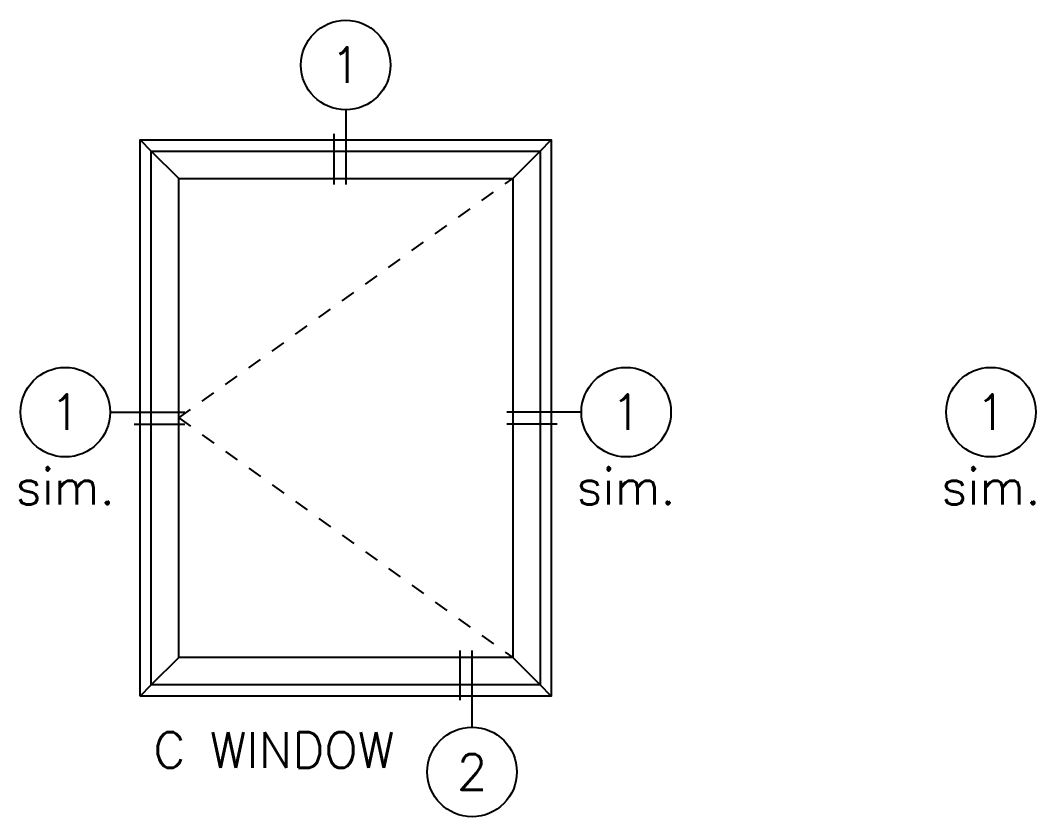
# Model space of a CAD drawing. Extents: x -7 to 55.9, y -20.4 to 38.1.
# Drawn here: x 0.33 to 7.41, y 1.43 to 6.97 of the extents above; entities that cross this region are included whole.
import ezdxf
from ezdxf.enums import TextEntityAlignment as Align

# ---------------------------------------------------------------- set-up
doc = ezdxf.new("R2010")
doc.units = 0
doc.header["$LTSCALE"] = 0.25
doc.header["$MEASUREMENT"] = 0
doc.linetypes.add('HIDDEN', pattern=[0.375, 0.25, -0.125])
for name, color, linetype in [('ELEV_FRAME', 1, 'CONTINUOUS'), ('ELEV_VENT', 5, 'CONTINUOUS'), ('MISC', 7, 'CONTINUOUS'), ('TEXT', 7, 'CONTINUOUS')]:
    doc.layers.add(name, color=color, linetype=linetype)
doc.styles.get("Standard").update_dxf_attribs({"font": 'simplex.shx'})

msp = doc.modelspace()

# ---------------------------------------------------------------- linework, layer by layer
at = {"layer": 'ELEV_FRAME'}
for p, q in [((1.1676, 6.1413), (1.2449, 6.064)), ((3.9534, 6.064), (4.0308, 6.1413)), ((1.1676, 2.2663), (1.2449, 2.3436)), ((4.0308, 2.2663), (3.9534, 2.3436))]:
    msp.add_line(p, q, dxfattribs=at)
msp.add_lwpolyline([(1.1676, 2.2663), (1.1676, 6.1413), (4.0308, 6.1413), (4.0308, 2.2663)], close=True, dxfattribs=at)
at = {"layer": 'ELEV_VENT'}
for p, q in [((1.4357, 5.8732), (1.2449, 6.064)), ((3.7626, 5.8732), (3.9534, 6.064)), ((1.4357, 2.5344), (1.2449, 2.3436)), ((3.7626, 2.5344), (3.9534, 2.3436))]:
    msp.add_line(p, q, dxfattribs=at)
for points in [[(1.2449, 2.3436), (1.2449, 6.064), (3.9534, 6.064), (3.9534, 2.3436)], [(1.4357, 2.5344), (1.4357, 5.8732), (3.7626, 5.8732), (3.7626, 2.5344)]]:
    msp.add_lwpolyline(points, close=True, dxfattribs=at)
at = {"layer": 'MISC', "linetype": 'HIDDEN'}
for q in [(3.7626, 5.8732), (3.7626, 2.5344)]:
    msp.add_line((1.4357, 4.2038), q, dxfattribs=at)
at = {"layer": 'TEXT'}
for p, q in [((2.5992, 6.3509), (2.5992, 5.8311)), ((2.5152, 6.1835), (2.5152, 5.8311)), ((0.958, 4.244), (1.4778, 4.244)), ((4.2404, 4.244), (3.7206, 4.244)), ((1.1254, 4.16), (1.4778, 4.16)), ((4.073, 4.16), (3.7206, 4.16)), ((3.3953, 2.2378), (3.3953, 2.5844)), ((3.4793, 2.0492), (3.4793, 2.5844))]:
    msp.add_line(p, q, dxfattribs=at)
for centre in [(2.5992, 6.6629), (0.646, 4.244), (4.5524, 4.244), (7.0931, 4.244), (3.4793, 1.7372)]:
    msp.add_circle(centre, 0.312, dxfattribs=at)

# ---------------------------------------------------------------- texts
for s, p in [('1', (2.5992, 6.6629)), ('1', (0.646, 4.244)), ('1', (4.5524, 4.244)), ('1', (7.0931, 4.244)), ('2', (3.4793, 1.7372))]:
    msp.add_text(s, height=0.248, dxfattribs=at).set_placement(p, align=Align.MIDDLE_CENTER)
for s, p in [('sim.', (0.646, 3.6014)), ('sim.', (4.5524, 3.6014)), ('sim.', (7.0931, 3.6014)), ('C WINDOW', (2.0992, 1.7663))]:
    msp.add_text(s, height=0.248, dxfattribs=at).set_placement(p, align=Align.CENTER)

doc.saveas('drawing.dxf')
